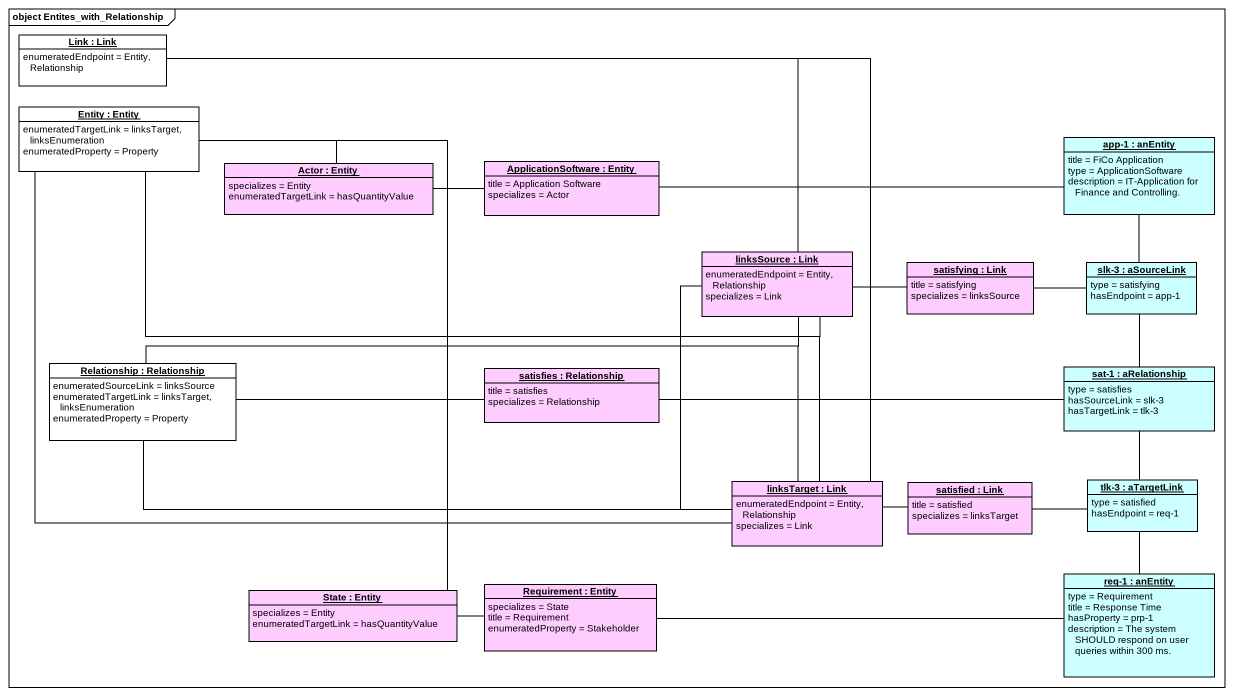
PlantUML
@startuml
mainframe object Entites_with_Relationship
hide circle
hide empty members
object "Link : Link" as Link #FFFFFF {
  enumeratedEndpoint = Entity, Relationship
}
object "Entity : Entity" as Entity_ #FFFFFF {
  enumeratedTargetLink = linksTarget, linksEnumeration
  enumeratedProperty = Property
}
object "app-1 : anEntity" as app_1 #CCFFFF {
  title = FiCo Application
  type = ApplicationSoftware
  description = IT-Application for Finance and Controlling.
}
object "Actor : Entity" as Actor_ #FFCCFF {
  specializes = Entity
  enumeratedTargetLink = hasQuantityValue
}
object "ApplicationSoftware : Entity" as ApplicationSoftware #FFCCFF {
  title = Application Software
  specializes = Actor
}
object "linksSource : Link" as linksSource #FFCCFF {
  enumeratedEndpoint = Entity, Relationship
  specializes = Link
}
object "satisfying : Link" as satisfying #FFCCFF {
  title = satisfying
  specializes = linksSource
}
object "slk-3 : aSourceLink" as slk_3 #CCFFFF {
  type = satisfying
  hasEndpoint = app-1
}
object "Relationship : Relationship" as Relationship #FFFFFF {
  enumeratedSourceLink = linksSource
  enumeratedTargetLink = linksTarget, linksEnumeration
  enumeratedProperty = Property
}
object "satisfies : Relationship" as satisfies #FFCCFF {
  title = satisfies
  specializes = Relationship
}
object "sat-1 : aRelationship" as sat_1 #CCFFFF {
  type = satisfies
  hasSourceLink = slk-3
  hasTargetLink = tlk-3
}
object "linksTarget : Link" as linksTarget #FFCCFF {
  enumeratedEndpoint = Entity, Relationship
  specializes = Link
}
object "satisfied : Link" as satisfied #FFCCFF {
  title = satisfied
  specializes = linksTarget
}
object "tlk-3 : aTargetLink" as tlk_3 #CCFFFF {
  type = satisfied
  hasEndpoint = req-1
}
object "req-1 : anEntity" as req_1 #CCFFFF {
  type = Requirement
  title = Response Time
  hasProperty = prp-1
  description = The system SHOULD respond on user queries within 300 ms.
}
object "State : Entity" as State_ #FFCCFF {
  specializes = Entity
  enumeratedTargetLink = hasQuantityValue
}
object "Requirement : Entity" as Requirement #FFCCFF {
  specializes = State
  title = Requirement
  enumeratedProperty = Stakeholder
}
Entity_ -right- linksTarget
app_1 -left- ApplicationSoftware
Actor_ -left- Entity_
ApplicationSoftware -left- Actor_
linksSource -left- Link
linksSource -left- Entity_
linksSource -left- Relationship
satisfying -left- linksSource
slk_3 -up- app_1
slk_3 -left- satisfying
Relationship -right- linksSource
Relationship -right- linksTarget
satisfies -left- Relationship
sat_1 -up- slk_3
sat_1 -left- satisfies
sat_1 -- tlk_3
linksTarget -up- Link
linksTarget -left- Entity_
linksTarget -left- Relationship
satisfied -left- linksTarget
tlk_3 -left- satisfied
tlk_3 -- req_1
req_1 -left- Requirement
State_ -up- Entity_
Requirement -left- State_
@enduml
